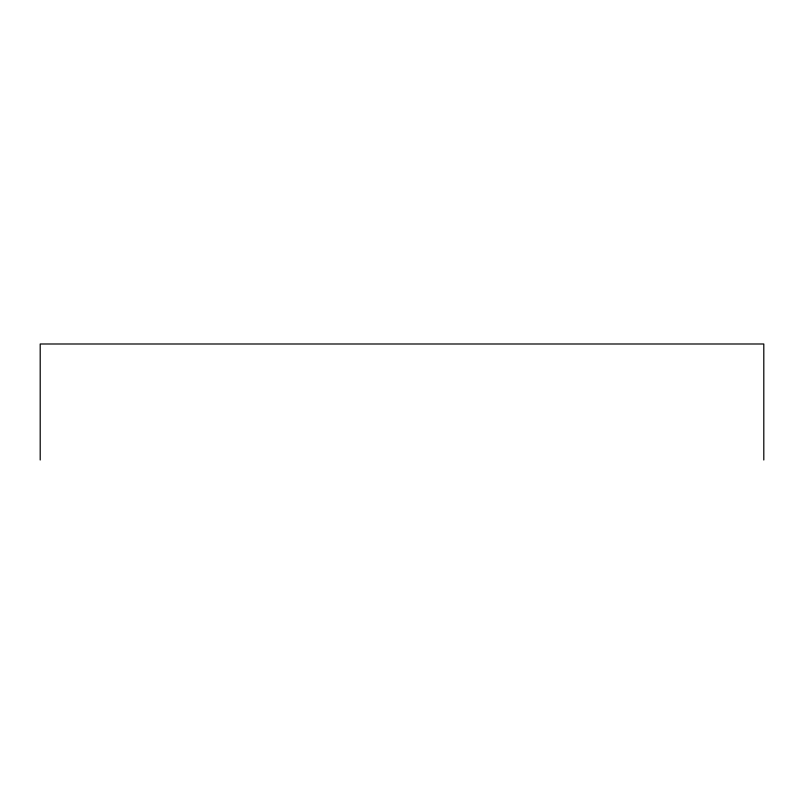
<?xml version="1.0" encoding="UTF-8"?>
<svg xmlns="http://www.w3.org/2000/svg" width="804" height="804" viewBox="0 0 804 804"><rect width="100%" height="100%" fill="white"/><g stroke="black" fill="none" stroke-linecap="round" stroke-linejoin="round"><path stroke-width="1.21" d="M763.8 460.009L763.8 343.991L40.2 343.991L40.2 460.009"/></g></svg>
